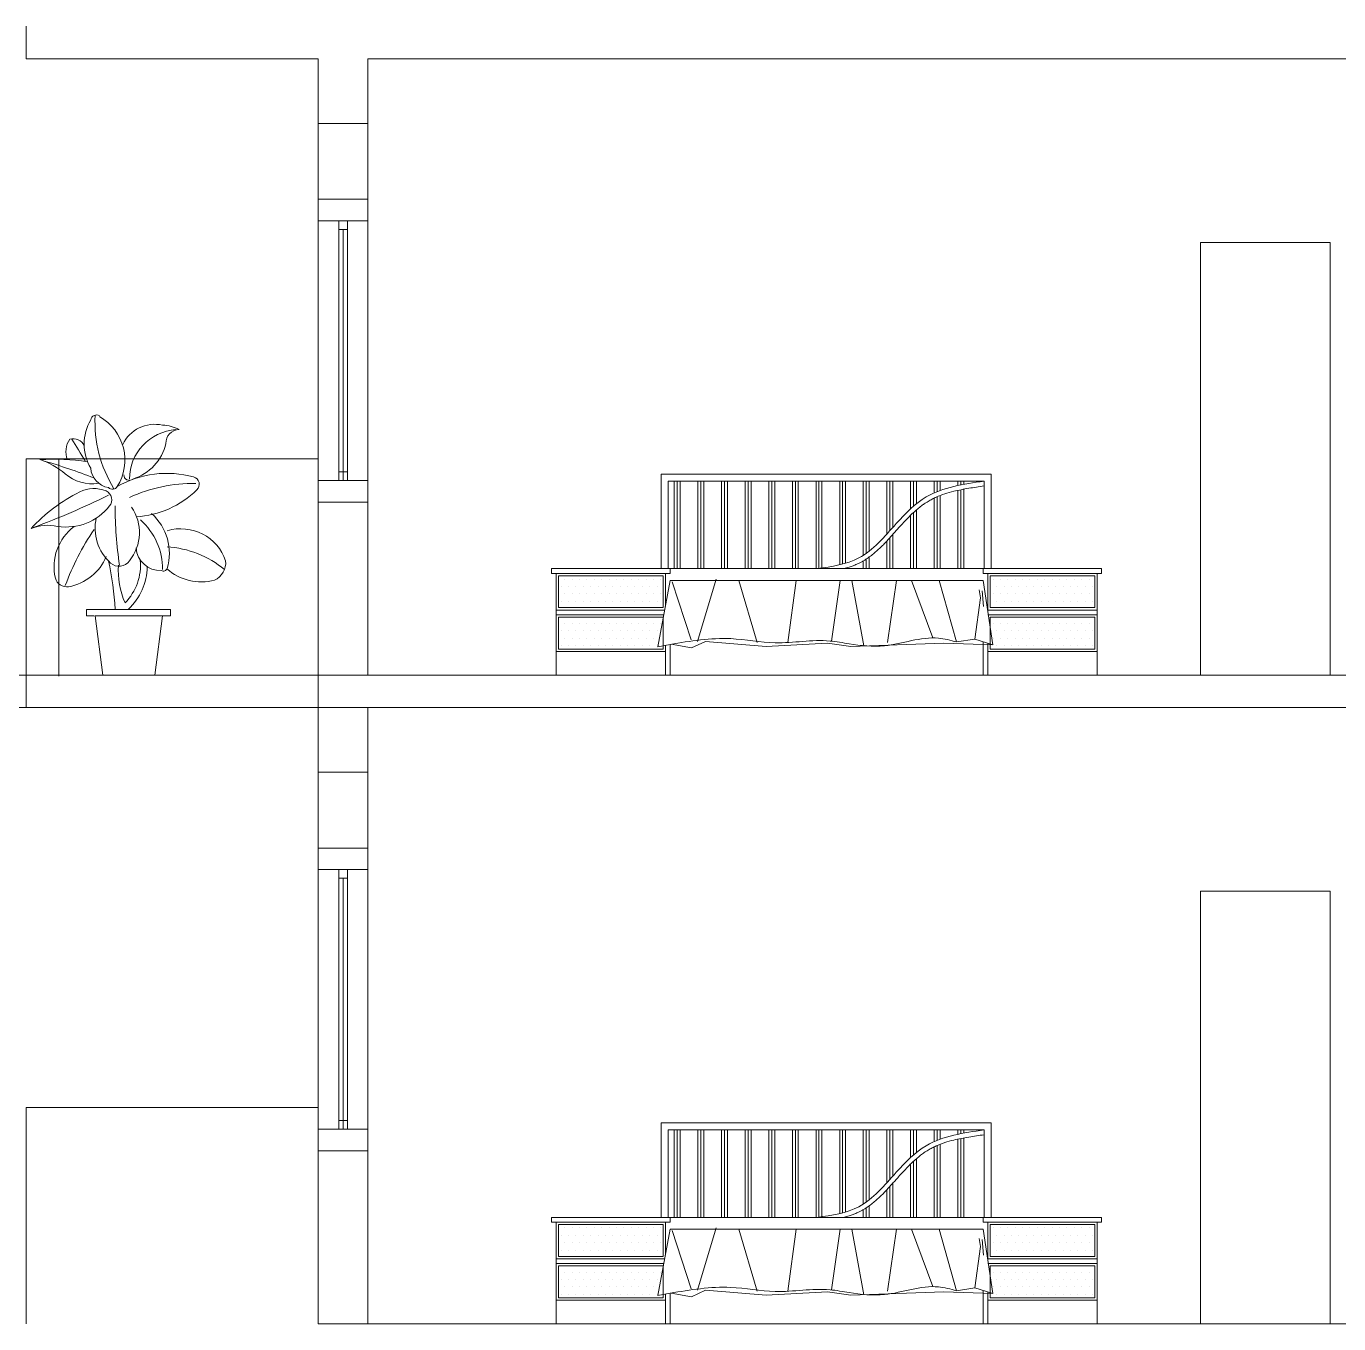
# Model space of a CAD drawing. Header units: inches. Extents: x 1090 to 1325, y 2 to 154.
# Drawn here: x 1165.01 to 1171.08, y 114.43 to 120.43 of the extents above; entities that cross this region are included whole.
import ezdxf

# ---------------------------------------------------------------- set-up
doc = ezdxf.new("R2010")
doc.units = ezdxf.units.IN
doc.header["$MEASUREMENT"] = 0
for name, color, linetype, lineweight in [('elev 1', 252, 'Continuous', 9), ('FUR', 250, 'Continuous', 9), ('walls', 250, 'Continuous', 18)]:
    doc.layers.add(name, color=color, linetype=linetype, lineweight=lineweight)
doc.layers.add('TREE', color=104, linetype='Continuous', lineweight=5, transparency=0.2)

# ---------------------------------------------------------------- blocks, each defined once
blk = doc.blocks.new('TS_TX4JCRY69AQAJP9D')
for points in [[(-6.53, 58.31, -0.41684), (-2.64, 42.51, -0.481912), (-4.59, 42.26, -0.342247), (-8.48, 46.64, -0.26696), (-8.48, 57.58, -0.497125), (-6.53, 58.56, -0.195283)], [(-1.42, 51.99, -0.36006), (7.34, 56.37, -0.113892), (10.99, 55.39, 0.422729), (8.07, 52.23, -0.268696), (0.77, 44.21, -0.687609), (-1.18, 45.18, -0.377384)], [(-9.94, 51.75, 0.381959), (-13.1, 53.21, 0.249129), (-13.59, 48.59, 0.62049)], [(-9.21, 48.1, 0.05535), (-19.67, 48.59, -0.08881), (-14.08, 45.42, 0.23543), (-6.78, 43.24, -1.125631)], [(-2.64, 42.51, -0.205137), (14.15, 44.69, -0.579639), (14.88, 41.78, -0.186386), (1.5, 35.7, 301.207595)], [(-5.07, 41.53, 0.218407), (-10.91, 41.29, 0.09322), (-21.62, 33.02, -0.162179), (-15.78, 33.51, 0.274354), (-4.34, 38.13, 0.46016), (-5.07, 41.53, 4.904044)], [(-7.26, 35.45, 0.266089), (-4.1, 25.24, 0.463079), (0.04, 25.73, 0.320357), (0.52, 37.89, -1.850789)], [(4.9, 36.43, -0.288425), (8.31, 24.02, -0.481191), (7.09, 23.54, -0.408348), (1.5, 28.64, -1.958987)], [(-12.13, 33.51, 0.289091), (-16.27, 21.84, 0.399896), (-13.35, 19.89, 0.255788), (-5.07, 26.7, 0.594079)], [(8.31, 32.54, -0.409266), (21.21, 25.73, -0.302318), (18.77, 21.35, -0.251187), (8.27, 23.91)], [(-4.6, 25.74, -0.042073), (-3.13, 14.78, 0.917888)], [(-2.4, 24.75, 0.10656), (-0.94, 16.24, 0.21569), (2.43, 25.89, -5.600516)], [(-0.21, 14.78, 0.198356), (3.97, 24.39, -2.314974)]]:
    blk.add_lwpolyline(points, format="xyb")
for points in [[(-7.75, 13.32), (-9.45, 13.32), (-9.45, 14.78), (7.34, 14.78)], [(7.34, 13.32), (9.04, 13.32), (9.04, 14.78), (-7.75, 14.78)], [(4.17, -0.05), (-5.8, -0.05), (-7.51, 13.32), (7.34, 13.32)], [(-4.34, -0.05), (5.63, -0.05), (7.34, 13.32), (-7.51, 13.32)]]:
    blk.add_lwpolyline(points)
for centre, radius, start, end in [((21.43, 57.01), 28.98, 176.9428, 211.1469), ((11.25, 44.22), 11.21, 95.0843, 180.0844), ((-2687067.84, -1613212.16), 3134149.15, 30.97983396, 30.97993766), ((-56.17, -76.79), 130.55, 68.231, 73.4336), ((-78.79, 186.44), 163.67, 290.6255, 296.9594), ((14.26, 9.69), 33.54, 89.3518, 115.0833), ((93.07, 38.41), 96.2, 180.1654, 188.1592), ((-7.75, 23.87), 15.09, 359.6677, 47.3562), ((38.19, 1.89), 55.36, 146.0833, 160.7574), ((6.97, 7.35), 21.58, 49.595, 86.4481)]:
    blk.add_arc(centre, radius, start, end)

msp = doc.modelspace()

# ---------------------------------------------------------------- linework, layer by layer
at = {"layer": 'elev 1'}
for p, q in [((1165.0071, 117.4262), (1165.0071, 118.4262)), ((1165.0071, 118.4262), (1166.3571, 118.4262)), ((1165.0071, 117.4262), (1159.7121, 117.4262)), ((1159.7121, 117.2762), (1165.0071, 117.2762)), ((1165.0071, 114.4262), (1165.0071, 115.4262)), ((1165.0071, 115.4262), (1166.3571, 115.4262))]:
    msp.add_line(p, q, dxfattribs=at)
at = {"layer": 'FUR'}
for p, q in [((1166.4521, 119.5262), (1166.4521, 118.3262)), ((1166.4921, 119.5262), (1166.4521, 119.5262)), ((1166.4521, 119.5262), (1166.4521, 119.4862)), ((1166.4921, 119.5262), (1166.4921, 118.3262)), ((1166.4921, 119.4862), (1166.4921, 119.5262)), ((1166.4521, 119.4862), (1166.4921, 119.4862)), ((1166.4721, 119.4862), (1166.4721, 118.3262)), ((1170.4371, 117.4262), (1170.4371, 119.4262)), ((1170.4371, 119.4262), (1171.0371, 119.4262)), ((1171.0371, 119.4262), (1171.0371, 117.4262)), ((1166.4921, 118.3662), (1166.4521, 118.3662)), ((1166.4521, 118.3662), (1166.4521, 118.3262)), ((1166.4921, 118.3262), (1166.4921, 118.3662)), ((1166.4521, 118.3262), (1166.4921, 118.3262)), ((1169.4693, 118.3551), (1167.9438, 118.3551)), ((1167.9438, 117.918), (1167.9438, 118.3551)), ((1169.4365, 118.3223), (1167.9766, 118.3223)), ((1167.9766, 117.918), (1167.9766, 118.3223)), ((1168.0041, 117.918), (1168.0041, 118.3223)), ((1168.0178, 117.918), (1168.0178, 118.3223)), ((1168.0314, 117.918), (1168.0314, 118.3223)), ((1168.1134, 117.918), (1168.1134, 118.3223)), ((1168.127, 117.918), (1168.127, 118.3223)), ((1168.1407, 117.918), (1168.1407, 118.3223)), ((1168.2227, 117.918), (1168.2227, 118.3223)), ((1168.2363, 117.918), (1168.2363, 118.3223)), ((1168.25, 117.918), (1168.25, 118.3223)), ((1168.3319, 117.918), (1168.3319, 118.3223)), ((1168.3456, 117.918), (1168.3456, 118.3223)), ((1168.3593, 117.918), (1168.3593, 118.3223)), ((1168.4412, 117.918), (1168.4412, 118.3223)), ((1168.4549, 117.918), (1168.4549, 118.3223)), ((1168.4685, 117.918), (1168.4685, 118.3223)), ((1168.5505, 117.918), (1168.5505, 118.3223)), ((1168.5642, 117.918), (1168.5642, 118.3223)), ((1168.5778, 117.918), (1168.5778, 118.3223)), ((1168.6598, 117.918), (1168.6598, 118.3223)), ((1168.6734, 117.918), (1168.6734, 118.3223)), ((1168.6871, 117.918), (1168.6871, 118.3223)), ((1168.7691, 117.936), (1168.7691, 118.3223)), ((1168.7827, 117.9394), (1168.7827, 118.3223)), ((1168.7964, 117.9432), (1168.7964, 118.3223)), ((1168.8783, 117.9796), (1168.8783, 118.3223)), ((1168.892, 117.9889), (1168.892, 118.3223)), ((1168.9056, 117.9991), (1168.9056, 118.3223)), ((1168.9876, 118.0785), (1168.9876, 118.3223)), ((1169.0013, 118.0937), (1169.0013, 118.3223)), ((1169.0149, 118.109), (1169.0149, 118.3223)), ((1169.0969, 118.1946), (1169.0969, 118.3223)), ((1169.1105, 118.2068), (1169.1105, 118.3223)), ((1169.1242, 118.2181), (1169.1242, 118.3223)), ((1169.2062, 118.2684), (1169.2062, 118.3223)), ((1169.2198, 118.2742), (1169.2198, 118.3223)), ((1169.2335, 118.2794), (1169.2335, 118.3223)), ((1169.3154, 118.3023), (1169.3154, 118.3223)), ((1169.3291, 118.3051), (1169.3291, 118.3223)), ((1169.3428, 118.3077), (1169.3428, 118.3223)), ((1169.4365, 117.918), (1169.4365, 118.3223)), ((1169.4693, 117.918), (1169.4693, 118.3551)), ((1169.2062, 117.918), (1169.2062, 118.2444)), ((1169.2198, 117.918), (1169.2198, 118.2506)), ((1169.2335, 117.918), (1169.2335, 118.2561)), ((1169.3154, 117.918), (1169.3154, 118.2799)), ((1169.3291, 117.918), (1169.3291, 118.2828)), ((1169.3428, 117.918), (1169.3428, 118.2854)), ((1169.1242, 117.918), (1169.1242, 118.1897)), ((1169.0969, 117.918), (1169.0969, 118.1645)), ((1169.1105, 117.918), (1169.1105, 118.1775)), ((1169.0149, 117.918), (1169.0149, 118.0762)), ((1168.9876, 117.918), (1168.9876, 118.0462)), ((1169.0013, 117.918), (1169.0013, 118.061)), ((1168.8783, 117.918), (1168.8783, 117.954)), ((1168.892, 117.918), (1168.892, 117.9624)), ((1168.9056, 117.918), (1168.9056, 117.9718)), ((1167.9848, 117.918), (1167.4357, 117.918)), ((1167.4357, 117.918), (1167.9849, 117.918)), ((1167.4357, 117.918), (1167.4357, 117.8961)), ((1167.9848, 117.8961), (1167.4357, 117.8961)), ((1167.4576, 117.8961), (1167.4576, 117.4262)), ((1167.4685, 117.7376), (1167.4685, 117.8852)), ((1167.4685, 117.8852), (1167.952, 117.8852)), ((1167.6422, 117.918), (1167.8463, 117.918)), ((1167.952, 117.8852), (1167.952, 117.7376)), ((1167.963, 117.8961), (1167.963, 117.7437)), ((1169.4328, 117.918), (1167.9766, 117.918)), ((1167.9848, 117.918), (1167.9848, 117.8961)), ((1168.7964, 117.918), (1168.7964, 117.9204)), ((1169.4328, 117.918), (1169.9792, 117.918)), ((1169.9792, 117.918), (1169.4328, 117.918)), ((1169.4328, 117.918), (1169.4328, 117.8961)), ((1169.9792, 117.8961), (1169.4328, 117.8961)), ((1169.4547, 117.8961), (1169.4547, 117.7176)), ((1169.4656, 117.7376), (1169.4656, 117.8852)), ((1169.4656, 117.8852), (1169.9491, 117.8852)), ((1169.6039, 117.918), (1169.8081, 117.918)), ((1169.9491, 117.8852), (1169.9491, 117.7376)), ((1169.9601, 117.8961), (1169.9601, 117.4262)), ((1169.9792, 117.918), (1169.9792, 117.8961)), ((1167.9849, 117.8633), (1167.9287, 117.5567)), ((1169.4328, 117.8633), (1167.9849, 117.8633)), ((1168.0817, 117.5883), (1167.9951, 117.8574)), ((1168.1976, 117.8693), (1168.1109, 117.5813)), ((1168.3877, 117.5771), (1168.3032, 117.8633)), ((1168.5681, 117.8633), (1168.5293, 117.5766)), ((1168.7719, 117.8633), (1168.7311, 117.5829)), ((1168.88, 117.5606), (1168.8251, 117.8633)), ((1168.9909, 117.5763), (1169.0315, 117.8633)), ((1169.1012, 117.8633), (1169.1994, 117.5977)), ((1169.3095, 117.579), (1169.2286, 117.8638)), ((1169.4135, 117.8199), (1169.4204, 117.783)), ((1169.4328, 117.8633), (1169.4774, 117.5657)), ((1169.4204, 117.783), (1169.3935, 117.5922)), ((1169.4343, 117.7437), (1169.4273, 117.8153)), ((1167.9598, 117.7267), (1167.4576, 117.7267)), ((1167.9558, 117.7049), (1167.4576, 117.7049)), ((1167.952, 117.7376), (1167.4685, 117.7376)), ((1169.9601, 117.7267), (1169.4547, 117.7267)), ((1169.9601, 117.7049), (1169.4547, 117.7049)), ((1169.9491, 117.7376), (1169.4656, 117.7376)), ((1167.4685, 117.5464), (1167.4685, 117.6939)), ((1167.4685, 117.6939), (1167.952, 117.6939)), ((1167.952, 117.6939), (1167.952, 117.5464)), ((1169.4656, 117.5464), (1169.4656, 117.6939)), ((1169.4656, 117.6939), (1169.9491, 117.6939)), ((1169.9491, 117.6939), (1169.9491, 117.5464)), ((1168.1483, 117.581), (1168.0837, 117.5512)), ((1168.4289, 117.5586), (1168.1483, 117.581)), ((1169.3935, 117.5922), (1169.3095, 117.579)), ((1169.4774, 117.5657), (1169.3935, 117.5922)), ((1169.4328, 117.5798), (1169.4328, 117.4262)), ((1169.4328, 117.5798), (1169.4328, 117.4262)), ((1169.4328, 117.5798), (1169.4328, 117.4262)), ((1167.963, 117.5355), (1167.4576, 117.5355)), ((1167.952, 117.5464), (1167.4685, 117.5464)), ((1167.9287, 117.5567), (1167.9849, 117.5674)), ((1167.963, 117.5632), (1167.963, 117.4262)), ((1167.9848, 117.5674), (1167.9848, 117.4262)), ((1167.9849, 117.5674), (1167.9849, 117.4262)), ((1167.9849, 117.5674), (1167.9849, 117.4262)), ((1168.0837, 117.5512), (1167.9902, 117.5683)), ((1168.712, 117.5735), (1168.4289, 117.5586)), ((1168.8213, 117.5586), (1168.712, 117.5735)), ((1169.2509, 117.5735), (1168.8213, 117.5586)), ((1169.4774, 117.5657), (1169.2509, 117.5735)), ((1169.4547, 117.5729), (1169.4547, 117.4262)), ((1169.9601, 117.5355), (1169.4547, 117.5355)), ((1169.9491, 117.5464), (1169.4656, 117.5464)), ((1166.4521, 116.5262), (1166.4521, 115.3262)), ((1166.4921, 116.5262), (1166.4521, 116.5262)), ((1166.4521, 116.5262), (1166.4521, 116.4862)), ((1166.4521, 116.4862), (1166.4921, 116.4862)), ((1166.4721, 116.4862), (1166.4721, 115.3262)), ((1166.4921, 116.5262), (1166.4921, 115.3262)), ((1166.4921, 116.4862), (1166.4921, 116.5262)), ((1170.4371, 114.4262), (1170.4371, 116.4262)), ((1170.4371, 116.4262), (1171.0371, 116.4262)), ((1171.0371, 116.4262), (1171.0371, 114.4262)), ((1166.4921, 115.3662), (1166.4521, 115.3662)), ((1166.4521, 115.3662), (1166.4521, 115.3262)), ((1166.4921, 115.3262), (1166.4921, 115.3662)), ((1169.4693, 115.3551), (1167.9438, 115.3551)), ((1167.9438, 114.918), (1167.9438, 115.3551)), ((1169.4693, 114.918), (1169.4693, 115.3551)), ((1166.4521, 115.3262), (1166.4921, 115.3262)), ((1169.4365, 115.3223), (1167.9766, 115.3223)), ((1167.9766, 114.918), (1167.9766, 115.3223)), ((1168.0041, 114.918), (1168.0041, 115.3223)), ((1168.0178, 114.918), (1168.0178, 115.3223)), ((1168.0314, 114.918), (1168.0314, 115.3223)), ((1168.1134, 114.918), (1168.1134, 115.3223)), ((1168.127, 114.918), (1168.127, 115.3223)), ((1168.1407, 114.918), (1168.1407, 115.3223)), ((1168.2227, 114.918), (1168.2227, 115.3223)), ((1168.2363, 114.918), (1168.2363, 115.3223)), ((1168.25, 114.918), (1168.25, 115.3223)), ((1168.3319, 114.918), (1168.3319, 115.3223)), ((1168.3456, 114.918), (1168.3456, 115.3223)), ((1168.3593, 114.918), (1168.3593, 115.3223)), ((1168.4412, 114.918), (1168.4412, 115.3223)), ((1168.4549, 114.918), (1168.4549, 115.3223)), ((1168.4685, 114.918), (1168.4685, 115.3223)), ((1168.5505, 114.918), (1168.5505, 115.3223)), ((1168.5642, 114.918), (1168.5642, 115.3223)), ((1168.5778, 114.918), (1168.5778, 115.3223)), ((1168.6598, 114.918), (1168.6598, 115.3223)), ((1168.6734, 114.918), (1168.6734, 115.3223)), ((1168.6871, 114.918), (1168.6871, 115.3223)), ((1168.7691, 114.936), (1168.7691, 115.3223)), ((1168.7827, 114.9394), (1168.7827, 115.3223)), ((1168.7964, 114.9432), (1168.7964, 115.3223)), ((1168.8783, 114.9796), (1168.8783, 115.3223)), ((1168.892, 114.9889), (1168.892, 115.3223)), ((1168.9056, 114.9991), (1168.9056, 115.3223)), ((1168.9876, 115.0785), (1168.9876, 115.3223)), ((1169.0013, 115.0937), (1169.0013, 115.3223)), ((1169.0149, 115.109), (1169.0149, 115.3223)), ((1169.0969, 115.1946), (1169.0969, 115.3223)), ((1169.1105, 115.2068), (1169.1105, 115.3223)), ((1169.1242, 115.2181), (1169.1242, 115.3223)), ((1169.2062, 115.2684), (1169.2062, 115.3223)), ((1169.2198, 115.2742), (1169.2198, 115.3223)), ((1169.2335, 115.2794), (1169.2335, 115.3223)), ((1169.3154, 115.3023), (1169.3154, 115.3223)), ((1169.3154, 114.918), (1169.3154, 115.2799)), ((1169.3291, 115.3051), (1169.3291, 115.3223)), ((1169.3291, 114.918), (1169.3291, 115.2828)), ((1169.3428, 115.3077), (1169.3428, 115.3223)), ((1169.3428, 114.918), (1169.3428, 115.2854)), ((1169.4365, 114.918), (1169.4365, 115.3223)), ((1169.2062, 114.918), (1169.2062, 115.2444)), ((1169.2198, 114.918), (1169.2198, 115.2506)), ((1169.2335, 114.918), (1169.2335, 115.2561)), ((1169.0969, 114.918), (1169.0969, 115.1645)), ((1169.1105, 114.918), (1169.1105, 115.1775)), ((1169.1242, 114.918), (1169.1242, 115.1897)), ((1168.9876, 114.918), (1168.9876, 115.0462)), ((1169.0013, 114.918), (1169.0013, 115.061)), ((1169.0149, 114.918), (1169.0149, 115.0762)), ((1168.9056, 114.918), (1168.9056, 114.9718)), ((1167.9848, 114.918), (1167.4357, 114.918)), ((1167.4357, 114.918), (1167.9849, 114.918)), ((1167.4357, 114.918), (1167.4357, 114.8961)), ((1167.6422, 114.918), (1167.8463, 114.918)), ((1169.4328, 114.918), (1167.9766, 114.918)), ((1167.9848, 114.918), (1167.9848, 114.8961)), ((1168.7964, 114.918), (1168.7964, 114.9204)), ((1168.8783, 114.918), (1168.8783, 114.954)), ((1168.892, 114.918), (1168.892, 114.9624)), ((1169.4328, 114.918), (1169.9792, 114.918)), ((1169.9792, 114.918), (1169.4328, 114.918)), ((1169.4328, 114.918), (1169.4328, 114.8961)), ((1169.6039, 114.918), (1169.8081, 114.918)), ((1169.9792, 114.918), (1169.9792, 114.8961)), ((1167.9848, 114.8961), (1167.4357, 114.8961)), ((1167.4576, 114.8961), (1167.4576, 114.4262)), ((1167.4685, 114.7376), (1167.4685, 114.8852)), ((1167.4685, 114.8852), (1167.952, 114.8852)), ((1167.9849, 114.8633), (1167.9287, 114.5567)), ((1167.952, 114.8852), (1167.952, 114.7376)), ((1167.963, 114.8961), (1167.963, 114.7437)), ((1169.4328, 114.8633), (1167.9849, 114.8633)), ((1168.0817, 114.5883), (1167.9951, 114.8574)), ((1168.1976, 114.8693), (1168.1109, 114.5813)), ((1168.3877, 114.5771), (1168.3032, 114.8633)), ((1168.5681, 114.8633), (1168.5293, 114.5766)), ((1168.7719, 114.8633), (1168.7311, 114.5829)), ((1168.88, 114.5606), (1168.8251, 114.8633)), ((1168.9909, 114.5763), (1169.0315, 114.8633)), ((1169.1012, 114.8633), (1169.1994, 114.5977)), ((1169.3095, 114.579), (1169.2286, 114.8638)), ((1169.9792, 114.8961), (1169.4328, 114.8961)), ((1169.4328, 114.8633), (1169.4774, 114.5657)), ((1169.4547, 114.8961), (1169.4547, 114.7176)), ((1169.4656, 114.7376), (1169.4656, 114.8852)), ((1169.4656, 114.8852), (1169.9491, 114.8852)), ((1169.9491, 114.8852), (1169.9491, 114.7376)), ((1169.9601, 114.8961), (1169.9601, 114.4262)), ((1169.4135, 114.8199), (1169.4204, 114.783)), ((1169.4343, 114.7437), (1169.4273, 114.8153)), ((1167.9598, 114.7267), (1167.4576, 114.7267)), ((1167.952, 114.7376), (1167.4685, 114.7376)), ((1169.4204, 114.783), (1169.3935, 114.5922)), ((1169.9601, 114.7267), (1169.4547, 114.7267)), ((1169.9491, 114.7376), (1169.4656, 114.7376)), ((1167.9558, 114.7049), (1167.4576, 114.7049)), ((1167.4685, 114.5464), (1167.4685, 114.6939)), ((1167.4685, 114.6939), (1167.952, 114.6939)), ((1167.952, 114.6939), (1167.952, 114.5464)), ((1169.9601, 114.7049), (1169.4547, 114.7049)), ((1169.4656, 114.5464), (1169.4656, 114.6939)), ((1169.4656, 114.6939), (1169.9491, 114.6939)), ((1169.9491, 114.6939), (1169.9491, 114.5464)), ((1167.952, 114.5464), (1167.4685, 114.5464)), ((1167.9287, 114.5567), (1167.9849, 114.5674)), ((1167.963, 114.5632), (1167.963, 114.4262)), ((1167.9848, 114.5674), (1167.9848, 114.4262)), ((1167.9849, 114.5674), (1167.9849, 114.4262)), ((1167.9849, 114.5674), (1167.9849, 114.4262)), ((1168.0837, 114.5512), (1167.9902, 114.5683)), ((1168.1483, 114.581), (1168.0837, 114.5512)), ((1168.4289, 114.5586), (1168.1483, 114.581)), ((1168.712, 114.5735), (1168.4289, 114.5586)), ((1168.8213, 114.5586), (1168.712, 114.5735)), ((1169.2509, 114.5735), (1168.8213, 114.5586)), ((1169.4774, 114.5657), (1169.2509, 114.5735)), ((1169.3935, 114.5922), (1169.3095, 114.579)), ((1169.4774, 114.5657), (1169.3935, 114.5922)), ((1169.4328, 114.5798), (1169.4328, 114.4262)), ((1169.4328, 114.5798), (1169.4328, 114.4262)), ((1169.4328, 114.5798), (1169.4328, 114.4262)), ((1169.4547, 114.5729), (1169.4547, 114.4262)), ((1169.9491, 114.5464), (1169.4656, 114.5464)), ((1167.963, 114.5355), (1167.4576, 114.5355)), ((1169.9601, 114.5355), (1169.4547, 114.5355))]:
    msp.add_line(p, q, dxfattribs=at)
at = {"layer": 'FUR', "linetype": 'Continuous'}
for p, q in [((1167.4807, 117.8352), (1167.4807, 117.8352)), ((1167.4978, 117.8694), (1167.4978, 117.8694)), ((1167.5149, 117.8352), (1167.5149, 117.8352)), ((1167.532, 117.8694), (1167.532, 117.8694)), ((1167.549, 117.8352), (1167.549, 117.8352)), ((1167.5661, 117.8694), (1167.5661, 117.8694)), ((1167.5832, 117.8352), (1167.5832, 117.8352)), ((1167.6003, 117.8694), (1167.6003, 117.8694)), ((1167.6173, 117.8352), (1167.6173, 117.8352)), ((1167.6344, 117.8694), (1167.6344, 117.8694)), ((1167.6515, 117.8352), (1167.6515, 117.8352)), ((1167.6686, 117.8694), (1167.6686, 117.8694)), ((1167.6856, 117.8352), (1167.6856, 117.8352)), ((1167.7027, 117.8694), (1167.7027, 117.8694)), ((1167.7198, 117.8352), (1167.7198, 117.8352)), ((1167.7369, 117.8694), (1167.7369, 117.8694)), ((1167.7539, 117.8352), (1167.7539, 117.8352)), ((1167.771, 117.8694), (1167.771, 117.8694)), ((1167.7881, 117.8352), (1167.7881, 117.8352)), ((1167.8052, 117.8694), (1167.8052, 117.8694)), ((1167.8222, 117.8352), (1167.8222, 117.8352)), ((1167.8393, 117.8694), (1167.8393, 117.8694)), ((1167.8564, 117.8352), (1167.8564, 117.8352)), ((1167.8735, 117.8694), (1167.8735, 117.8694)), ((1167.8905, 117.8352), (1167.8905, 117.8352)), ((1167.9076, 117.8694), (1167.9076, 117.8694)), ((1167.9247, 117.8352), (1167.9247, 117.8352)), ((1167.9418, 117.8694), (1167.9418, 117.8694)), ((1169.4785, 117.8694), (1169.4785, 117.8694)), ((1169.4955, 117.8352), (1169.4955, 117.8352)), ((1169.5126, 117.8694), (1169.5126, 117.8694)), ((1169.5297, 117.8352), (1169.5297, 117.8352)), ((1169.5468, 117.8694), (1169.5468, 117.8694)), ((1169.5638, 117.8352), (1169.5638, 117.8352)), ((1169.5809, 117.8694), (1169.5809, 117.8694)), ((1169.598, 117.8352), (1169.598, 117.8352)), ((1169.6151, 117.8694), (1169.6151, 117.8694)), ((1169.6321, 117.8352), (1169.6321, 117.8352)), ((1169.6492, 117.8694), (1169.6492, 117.8694)), ((1169.6663, 117.8352), (1169.6663, 117.8352)), ((1169.6834, 117.8694), (1169.6834, 117.8694)), ((1169.7004, 117.8352), (1169.7004, 117.8352)), ((1169.7175, 117.8694), (1169.7175, 117.8694)), ((1169.7346, 117.8352), (1169.7346, 117.8352)), ((1169.7517, 117.8694), (1169.7517, 117.8694)), ((1169.7687, 117.8352), (1169.7687, 117.8352)), ((1169.7858, 117.8694), (1169.7858, 117.8694)), ((1169.8029, 117.8352), (1169.8029, 117.8352)), ((1169.82, 117.8694), (1169.82, 117.8694)), ((1169.837, 117.8352), (1169.837, 117.8352)), ((1169.8541, 117.8694), (1169.8541, 117.8694)), ((1169.8712, 117.8352), (1169.8712, 117.8352)), ((1169.8883, 117.8694), (1169.8883, 117.8694)), ((1169.9053, 117.8352), (1169.9053, 117.8352)), ((1169.9224, 117.8694), (1169.9224, 117.8694)), ((1169.9395, 117.8352), (1169.9395, 117.8352)), ((1167.4807, 117.7669), (1167.4807, 117.7669)), ((1167.4978, 117.8011), (1167.4978, 117.8011)), ((1167.5149, 117.7669), (1167.5149, 117.7669)), ((1167.532, 117.8011), (1167.532, 117.8011)), ((1167.549, 117.7669), (1167.549, 117.7669)), ((1167.5661, 117.8011), (1167.5661, 117.8011)), ((1167.5832, 117.7669), (1167.5832, 117.7669)), ((1167.6003, 117.8011), (1167.6003, 117.8011)), ((1167.6173, 117.7669), (1167.6173, 117.7669)), ((1167.6344, 117.8011), (1167.6344, 117.8011)), ((1167.6515, 117.7669), (1167.6515, 117.7669)), ((1167.6686, 117.8011), (1167.6686, 117.8011)), ((1167.6856, 117.7669), (1167.6856, 117.7669)), ((1167.7027, 117.8011), (1167.7027, 117.8011)), ((1167.7198, 117.7669), (1167.7198, 117.7669)), ((1167.7369, 117.8011), (1167.7369, 117.8011)), ((1167.7539, 117.7669), (1167.7539, 117.7669)), ((1167.771, 117.8011), (1167.771, 117.8011)), ((1167.7881, 117.7669), (1167.7881, 117.7669)), ((1167.8052, 117.8011), (1167.8052, 117.8011)), ((1167.8222, 117.7669), (1167.8222, 117.7669)), ((1167.8393, 117.8011), (1167.8393, 117.8011)), ((1167.8564, 117.7669), (1167.8564, 117.7669)), ((1167.8735, 117.8011), (1167.8735, 117.8011)), ((1167.8905, 117.7669), (1167.8905, 117.7669)), ((1167.9076, 117.8011), (1167.9076, 117.8011)), ((1167.9247, 117.7669), (1167.9247, 117.7669)), ((1167.9418, 117.8011), (1167.9418, 117.8011)), ((1169.4785, 117.8011), (1169.4785, 117.8011)), ((1169.4955, 117.7669), (1169.4955, 117.7669)), ((1169.5126, 117.8011), (1169.5126, 117.8011)), ((1169.5297, 117.7669), (1169.5297, 117.7669)), ((1169.5468, 117.8011), (1169.5468, 117.8011)), ((1169.5638, 117.7669), (1169.5638, 117.7669)), ((1169.5809, 117.8011), (1169.5809, 117.8011)), ((1169.598, 117.7669), (1169.598, 117.7669)), ((1169.6151, 117.8011), (1169.6151, 117.8011)), ((1169.6321, 117.7669), (1169.6321, 117.7669)), ((1169.6492, 117.8011), (1169.6492, 117.8011)), ((1169.6663, 117.7669), (1169.6663, 117.7669)), ((1169.6834, 117.8011), (1169.6834, 117.8011)), ((1169.7004, 117.7669), (1169.7004, 117.7669)), ((1169.7175, 117.8011), (1169.7175, 117.8011)), ((1169.7346, 117.7669), (1169.7346, 117.7669)), ((1169.7517, 117.8011), (1169.7517, 117.8011)), ((1169.7687, 117.7669), (1169.7687, 117.7669)), ((1169.7858, 117.8011), (1169.7858, 117.8011)), ((1169.8029, 117.7669), (1169.8029, 117.7669)), ((1169.82, 117.8011), (1169.82, 117.8011)), ((1169.837, 117.7669), (1169.837, 117.7669)), ((1169.8541, 117.8011), (1169.8541, 117.8011)), ((1169.8712, 117.7669), (1169.8712, 117.7669)), ((1169.8883, 117.8011), (1169.8883, 117.8011)), ((1169.9053, 117.7669), (1169.9053, 117.7669)), ((1169.9224, 117.8011), (1169.9224, 117.8011)), ((1169.9395, 117.7669), (1169.9395, 117.7669)), ((1167.4978, 117.6645), (1167.4978, 117.6645)), ((1167.532, 117.6645), (1167.532, 117.6645)), ((1167.5661, 117.6645), (1167.5661, 117.6645)), ((1167.6003, 117.6645), (1167.6003, 117.6645)), ((1167.6344, 117.6645), (1167.6344, 117.6645)), ((1167.6686, 117.6645), (1167.6686, 117.6645)), ((1167.7027, 117.6645), (1167.7027, 117.6645)), ((1167.7369, 117.6645), (1167.7369, 117.6645)), ((1167.771, 117.6645), (1167.771, 117.6645)), ((1167.8052, 117.6645), (1167.8052, 117.6645)), ((1167.8393, 117.6645), (1167.8393, 117.6645)), ((1167.8735, 117.6645), (1167.8735, 117.6645)), ((1167.9076, 117.6645), (1167.9076, 117.6645)), ((1167.9418, 117.6645), (1167.9418, 117.6645)), ((1169.4785, 117.6645), (1169.4785, 117.6645)), ((1169.5126, 117.6645), (1169.5126, 117.6645)), ((1169.5468, 117.6645), (1169.5468, 117.6645)), ((1169.5809, 117.6645), (1169.5809, 117.6645)), ((1169.6151, 117.6645), (1169.6151, 117.6645)), ((1169.6492, 117.6645), (1169.6492, 117.6645)), ((1169.6834, 117.6645), (1169.6834, 117.6645)), ((1169.7175, 117.6645), (1169.7175, 117.6645)), ((1169.7517, 117.6645), (1169.7517, 117.6645)), ((1169.7858, 117.6645), (1169.7858, 117.6645)), ((1169.82, 117.6645), (1169.82, 117.6645)), ((1169.8541, 117.6645), (1169.8541, 117.6645)), ((1169.8883, 117.6645), (1169.8883, 117.6645)), ((1169.9224, 117.6645), (1169.9224, 117.6645)), ((1167.4807, 117.6303), (1167.4807, 117.6303)), ((1167.4978, 117.5962), (1167.4978, 117.5962)), ((1167.5149, 117.6303), (1167.5149, 117.6303)), ((1167.532, 117.5962), (1167.532, 117.5962)), ((1167.549, 117.6303), (1167.549, 117.6303)), ((1167.5661, 117.5962), (1167.5661, 117.5962)), ((1167.5832, 117.6303), (1167.5832, 117.6303)), ((1167.6003, 117.5962), (1167.6003, 117.5962)), ((1167.6173, 117.6303), (1167.6173, 117.6303)), ((1167.6344, 117.5962), (1167.6344, 117.5962)), ((1167.6515, 117.6303), (1167.6515, 117.6303)), ((1167.6686, 117.5962), (1167.6686, 117.5962)), ((1167.6856, 117.6303), (1167.6856, 117.6303)), ((1167.7027, 117.5962), (1167.7027, 117.5962)), ((1167.7198, 117.6303), (1167.7198, 117.6303)), ((1167.7369, 117.5962), (1167.7369, 117.5962)), ((1167.7539, 117.6303), (1167.7539, 117.6303)), ((1167.771, 117.5962), (1167.771, 117.5962)), ((1167.7881, 117.6303), (1167.7881, 117.6303)), ((1167.8052, 117.5962), (1167.8052, 117.5962)), ((1167.8222, 117.6303), (1167.8222, 117.6303)), ((1167.8393, 117.5962), (1167.8393, 117.5962)), ((1167.8564, 117.6303), (1167.8564, 117.6303)), ((1167.8735, 117.5962), (1167.8735, 117.5962)), ((1167.8905, 117.6303), (1167.8905, 117.6303)), ((1167.9076, 117.5962), (1167.9076, 117.5962)), ((1167.9247, 117.6303), (1167.9247, 117.6303)), ((1169.4785, 117.5962), (1169.4785, 117.5962)), ((1169.4955, 117.6303), (1169.4955, 117.6303)), ((1169.5126, 117.5962), (1169.5126, 117.5962)), ((1169.5297, 117.6303), (1169.5297, 117.6303)), ((1169.5468, 117.5962), (1169.5468, 117.5962)), ((1169.5638, 117.6303), (1169.5638, 117.6303)), ((1169.5809, 117.5962), (1169.5809, 117.5962)), ((1169.598, 117.6303), (1169.598, 117.6303)), ((1169.6151, 117.5962), (1169.6151, 117.5962)), ((1169.6321, 117.6303), (1169.6321, 117.6303)), ((1169.6492, 117.5962), (1169.6492, 117.5962)), ((1169.6663, 117.6303), (1169.6663, 117.6303)), ((1169.6834, 117.5962), (1169.6834, 117.5962)), ((1169.7004, 117.6303), (1169.7004, 117.6303)), ((1169.7175, 117.5962), (1169.7175, 117.5962)), ((1169.7346, 117.6303), (1169.7346, 117.6303)), ((1169.7517, 117.5962), (1169.7517, 117.5962)), ((1169.7687, 117.6303), (1169.7687, 117.6303)), ((1169.7858, 117.5962), (1169.7858, 117.5962)), ((1169.8029, 117.6303), (1169.8029, 117.6303)), ((1169.82, 117.5962), (1169.82, 117.5962)), ((1169.837, 117.6303), (1169.837, 117.6303)), ((1169.8541, 117.5962), (1169.8541, 117.5962)), ((1169.8712, 117.6303), (1169.8712, 117.6303)), ((1169.8883, 117.5962), (1169.8883, 117.5962)), ((1169.9053, 117.6303), (1169.9053, 117.6303)), ((1169.9224, 117.5962), (1169.9224, 117.5962)), ((1169.9395, 117.6303), (1169.9395, 117.6303)), ((1167.4807, 117.562), (1167.4807, 117.562)), ((1167.5149, 117.562), (1167.5149, 117.562)), ((1167.549, 117.562), (1167.549, 117.562)), ((1167.5832, 117.562), (1167.5832, 117.562)), ((1167.6173, 117.562), (1167.6173, 117.562)), ((1167.6515, 117.562), (1167.6515, 117.562)), ((1167.6856, 117.562), (1167.6856, 117.562)), ((1167.7198, 117.562), (1167.7198, 117.562)), ((1167.7539, 117.562), (1167.7539, 117.562)), ((1167.7881, 117.562), (1167.7881, 117.562)), ((1167.8222, 117.562), (1167.8222, 117.562)), ((1167.8564, 117.562), (1167.8564, 117.562)), ((1167.8905, 117.562), (1167.8905, 117.562)), ((1167.9247, 117.562), (1167.9247, 117.562)), ((1169.4955, 117.562), (1169.4955, 117.562)), ((1169.5297, 117.562), (1169.5297, 117.562)), ((1169.5638, 117.562), (1169.5638, 117.562)), ((1169.598, 117.562), (1169.598, 117.562)), ((1169.6321, 117.562), (1169.6321, 117.562)), ((1169.6663, 117.562), (1169.6663, 117.562)), ((1169.7004, 117.562), (1169.7004, 117.562)), ((1169.7346, 117.562), (1169.7346, 117.562)), ((1169.7687, 117.562), (1169.7687, 117.562)), ((1169.8029, 117.562), (1169.8029, 117.562)), ((1169.837, 117.562), (1169.837, 117.562)), ((1169.8712, 117.562), (1169.8712, 117.562)), ((1169.9053, 117.562), (1169.9053, 117.562)), ((1169.9395, 117.562), (1169.9395, 117.562)), ((1167.4978, 114.8694), (1167.4978, 114.8694)), ((1167.532, 114.8694), (1167.532, 114.8694)), ((1167.5661, 114.8694), (1167.5661, 114.8694)), ((1167.6003, 114.8694), (1167.6003, 114.8694)), ((1167.6344, 114.8694), (1167.6344, 114.8694)), ((1167.6686, 114.8694), (1167.6686, 114.8694)), ((1167.7027, 114.8694), (1167.7027, 114.8694)), ((1167.7369, 114.8694), (1167.7369, 114.8694)), ((1167.771, 114.8694), (1167.771, 114.8694)), ((1167.8052, 114.8694), (1167.8052, 114.8694)), ((1167.8393, 114.8694), (1167.8393, 114.8694)), ((1167.8735, 114.8694), (1167.8735, 114.8694)), ((1167.9076, 114.8694), (1167.9076, 114.8694)), ((1167.9418, 114.8694), (1167.9418, 114.8694)), ((1169.4785, 114.8694), (1169.4785, 114.8694)), ((1169.5126, 114.8694), (1169.5126, 114.8694)), ((1169.5468, 114.8694), (1169.5468, 114.8694)), ((1169.5809, 114.8694), (1169.5809, 114.8694)), ((1169.6151, 114.8694), (1169.6151, 114.8694)), ((1169.6492, 114.8694), (1169.6492, 114.8694)), ((1169.6834, 114.8694), (1169.6834, 114.8694)), ((1169.7175, 114.8694), (1169.7175, 114.8694)), ((1169.7517, 114.8694), (1169.7517, 114.8694)), ((1169.7858, 114.8694), (1169.7858, 114.8694)), ((1169.82, 114.8694), (1169.82, 114.8694)), ((1169.8541, 114.8694), (1169.8541, 114.8694)), ((1169.8883, 114.8694), (1169.8883, 114.8694)), ((1169.9224, 114.8694), (1169.9224, 114.8694)), ((1167.4807, 114.8352), (1167.4807, 114.8352)), ((1167.4978, 114.8011), (1167.4978, 114.8011)), ((1167.5149, 114.8352), (1167.5149, 114.8352)), ((1167.532, 114.8011), (1167.532, 114.8011)), ((1167.549, 114.8352), (1167.549, 114.8352)), ((1167.5661, 114.8011), (1167.5661, 114.8011)), ((1167.5832, 114.8352), (1167.5832, 114.8352)), ((1167.6003, 114.8011), (1167.6003, 114.8011)), ((1167.6173, 114.8352), (1167.6173, 114.8352)), ((1167.6344, 114.8011), (1167.6344, 114.8011)), ((1167.6515, 114.8352), (1167.6515, 114.8352)), ((1167.6686, 114.8011), (1167.6686, 114.8011)), ((1167.6856, 114.8352), (1167.6856, 114.8352)), ((1167.7027, 114.8011), (1167.7027, 114.8011)), ((1167.7198, 114.8352), (1167.7198, 114.8352)), ((1167.7369, 114.8011), (1167.7369, 114.8011)), ((1167.7539, 114.8352), (1167.7539, 114.8352)), ((1167.771, 114.8011), (1167.771, 114.8011)), ((1167.7881, 114.8352), (1167.7881, 114.8352)), ((1167.8052, 114.8011), (1167.8052, 114.8011)), ((1167.8222, 114.8352), (1167.8222, 114.8352)), ((1167.8393, 114.8011), (1167.8393, 114.8011)), ((1167.8564, 114.8352), (1167.8564, 114.8352)), ((1167.8735, 114.8011), (1167.8735, 114.8011)), ((1167.8905, 114.8352), (1167.8905, 114.8352)), ((1167.9076, 114.8011), (1167.9076, 114.8011)), ((1167.9247, 114.8352), (1167.9247, 114.8352)), ((1167.9418, 114.8011), (1167.9418, 114.8011)), ((1169.4785, 114.8011), (1169.4785, 114.8011)), ((1169.4955, 114.8352), (1169.4955, 114.8352)), ((1169.5126, 114.8011), (1169.5126, 114.8011)), ((1169.5297, 114.8352), (1169.5297, 114.8352)), ((1169.5468, 114.8011), (1169.5468, 114.8011)), ((1169.5638, 114.8352), (1169.5638, 114.8352)), ((1169.5809, 114.8011), (1169.5809, 114.8011)), ((1169.598, 114.8352), (1169.598, 114.8352)), ((1169.6151, 114.8011), (1169.6151, 114.8011)), ((1169.6321, 114.8352), (1169.6321, 114.8352)), ((1169.6492, 114.8011), (1169.6492, 114.8011)), ((1169.6663, 114.8352), (1169.6663, 114.8352)), ((1169.6834, 114.8011), (1169.6834, 114.8011)), ((1169.7004, 114.8352), (1169.7004, 114.8352)), ((1169.7175, 114.8011), (1169.7175, 114.8011)), ((1169.7346, 114.8352), (1169.7346, 114.8352)), ((1169.7517, 114.8011), (1169.7517, 114.8011)), ((1169.7687, 114.8352), (1169.7687, 114.8352)), ((1169.7858, 114.8011), (1169.7858, 114.8011)), ((1169.8029, 114.8352), (1169.8029, 114.8352)), ((1169.82, 114.8011), (1169.82, 114.8011)), ((1169.837, 114.8352), (1169.837, 114.8352)), ((1169.8541, 114.8011), (1169.8541, 114.8011)), ((1169.8712, 114.8352), (1169.8712, 114.8352)), ((1169.8883, 114.8011), (1169.8883, 114.8011)), ((1169.9053, 114.8352), (1169.9053, 114.8352)), ((1169.9224, 114.8011), (1169.9224, 114.8011)), ((1169.9395, 114.8352), (1169.9395, 114.8352)), ((1167.4807, 114.7669), (1167.4807, 114.7669)), ((1167.5149, 114.7669), (1167.5149, 114.7669)), ((1167.549, 114.7669), (1167.549, 114.7669)), ((1167.5832, 114.7669), (1167.5832, 114.7669)), ((1167.6173, 114.7669), (1167.6173, 114.7669)), ((1167.6515, 114.7669), (1167.6515, 114.7669)), ((1167.6856, 114.7669), (1167.6856, 114.7669)), ((1167.7198, 114.7669), (1167.7198, 114.7669)), ((1167.7539, 114.7669), (1167.7539, 114.7669)), ((1167.7881, 114.7669), (1167.7881, 114.7669)), ((1167.8222, 114.7669), (1167.8222, 114.7669)), ((1167.8564, 114.7669), (1167.8564, 114.7669)), ((1167.8905, 114.7669), (1167.8905, 114.7669)), ((1167.9247, 114.7669), (1167.9247, 114.7669)), ((1169.4955, 114.7669), (1169.4955, 114.7669)), ((1169.5297, 114.7669), (1169.5297, 114.7669)), ((1169.5638, 114.7669), (1169.5638, 114.7669)), ((1169.598, 114.7669), (1169.598, 114.7669)), ((1169.6321, 114.7669), (1169.6321, 114.7669)), ((1169.6663, 114.7669), (1169.6663, 114.7669)), ((1169.7004, 114.7669), (1169.7004, 114.7669)), ((1169.7346, 114.7669), (1169.7346, 114.7669)), ((1169.7687, 114.7669), (1169.7687, 114.7669)), ((1169.8029, 114.7669), (1169.8029, 114.7669)), ((1169.837, 114.7669), (1169.837, 114.7669)), ((1169.8712, 114.7669), (1169.8712, 114.7669)), ((1169.9053, 114.7669), (1169.9053, 114.7669)), ((1169.9395, 114.7669), (1169.9395, 114.7669)), ((1167.4978, 114.6645), (1167.4978, 114.6645)), ((1167.532, 114.6645), (1167.532, 114.6645)), ((1167.5661, 114.6645), (1167.5661, 114.6645)), ((1167.6003, 114.6645), (1167.6003, 114.6645)), ((1167.6344, 114.6645), (1167.6344, 114.6645)), ((1167.6686, 114.6645), (1167.6686, 114.6645)), ((1167.7027, 114.6645), (1167.7027, 114.6645)), ((1167.7369, 114.6645), (1167.7369, 114.6645)), ((1167.771, 114.6645), (1167.771, 114.6645)), ((1167.8052, 114.6645), (1167.8052, 114.6645)), ((1167.8393, 114.6645), (1167.8393, 114.6645)), ((1167.8735, 114.6645), (1167.8735, 114.6645)), ((1167.9076, 114.6645), (1167.9076, 114.6645)), ((1167.9418, 114.6645), (1167.9418, 114.6645)), ((1169.4785, 114.6645), (1169.4785, 114.6645)), ((1169.5126, 114.6645), (1169.5126, 114.6645)), ((1169.5468, 114.6645), (1169.5468, 114.6645)), ((1169.5809, 114.6645), (1169.5809, 114.6645)), ((1169.6151, 114.6645), (1169.6151, 114.6645)), ((1169.6492, 114.6645), (1169.6492, 114.6645)), ((1169.6834, 114.6645), (1169.6834, 114.6645)), ((1169.7175, 114.6645), (1169.7175, 114.6645)), ((1169.7517, 114.6645), (1169.7517, 114.6645)), ((1169.7858, 114.6645), (1169.7858, 114.6645)), ((1169.82, 114.6645), (1169.82, 114.6645)), ((1169.8541, 114.6645), (1169.8541, 114.6645)), ((1169.8883, 114.6645), (1169.8883, 114.6645)), ((1169.9224, 114.6645), (1169.9224, 114.6645)), ((1167.4807, 114.6303), (1167.4807, 114.6303)), ((1167.5149, 114.6303), (1167.5149, 114.6303)), ((1167.549, 114.6303), (1167.549, 114.6303)), ((1167.5832, 114.6303), (1167.5832, 114.6303)), ((1167.6173, 114.6303), (1167.6173, 114.6303)), ((1167.6515, 114.6303), (1167.6515, 114.6303)), ((1167.6856, 114.6303), (1167.6856, 114.6303)), ((1167.7198, 114.6303), (1167.7198, 114.6303)), ((1167.7539, 114.6303), (1167.7539, 114.6303)), ((1167.7881, 114.6303), (1167.7881, 114.6303)), ((1167.8222, 114.6303), (1167.8222, 114.6303)), ((1167.8564, 114.6303), (1167.8564, 114.6303)), ((1167.8905, 114.6303), (1167.8905, 114.6303)), ((1167.9247, 114.6303), (1167.9247, 114.6303)), ((1169.4955, 114.6303), (1169.4955, 114.6303)), ((1169.5297, 114.6303), (1169.5297, 114.6303)), ((1169.5638, 114.6303), (1169.5638, 114.6303)), ((1169.598, 114.6303), (1169.598, 114.6303)), ((1169.6321, 114.6303), (1169.6321, 114.6303)), ((1169.6663, 114.6303), (1169.6663, 114.6303)), ((1169.7004, 114.6303), (1169.7004, 114.6303)), ((1169.7346, 114.6303), (1169.7346, 114.6303)), ((1169.7687, 114.6303), (1169.7687, 114.6303)), ((1169.8029, 114.6303), (1169.8029, 114.6303)), ((1169.837, 114.6303), (1169.837, 114.6303)), ((1169.8712, 114.6303), (1169.8712, 114.6303)), ((1169.9053, 114.6303), (1169.9053, 114.6303)), ((1169.9395, 114.6303), (1169.9395, 114.6303)), ((1167.4807, 114.562), (1167.4807, 114.562)), ((1167.4978, 114.5962), (1167.4978, 114.5962)), ((1167.5149, 114.562), (1167.5149, 114.562)), ((1167.532, 114.5962), (1167.532, 114.5962)), ((1167.549, 114.562), (1167.549, 114.562)), ((1167.5661, 114.5962), (1167.5661, 114.5962)), ((1167.5832, 114.562), (1167.5832, 114.562)), ((1167.6003, 114.5962), (1167.6003, 114.5962)), ((1167.6173, 114.562), (1167.6173, 114.562)), ((1167.6344, 114.5962), (1167.6344, 114.5962)), ((1167.6515, 114.562), (1167.6515, 114.562)), ((1167.6686, 114.5962), (1167.6686, 114.5962)), ((1167.6856, 114.562), (1167.6856, 114.562)), ((1167.7027, 114.5962), (1167.7027, 114.5962)), ((1167.7198, 114.562), (1167.7198, 114.562)), ((1167.7369, 114.5962), (1167.7369, 114.5962)), ((1167.7539, 114.562), (1167.7539, 114.562)), ((1167.771, 114.5962), (1167.771, 114.5962)), ((1167.7881, 114.562), (1167.7881, 114.562)), ((1167.8052, 114.5962), (1167.8052, 114.5962)), ((1167.8222, 114.562), (1167.8222, 114.562)), ((1167.8393, 114.5962), (1167.8393, 114.5962)), ((1167.8564, 114.562), (1167.8564, 114.562)), ((1167.8735, 114.5962), (1167.8735, 114.5962)), ((1167.8905, 114.562), (1167.8905, 114.562)), ((1167.9076, 114.5962), (1167.9076, 114.5962)), ((1167.9247, 114.562), (1167.9247, 114.562)), ((1169.4785, 114.5962), (1169.4785, 114.5962)), ((1169.4955, 114.562), (1169.4955, 114.562)), ((1169.5126, 114.5962), (1169.5126, 114.5962)), ((1169.5297, 114.562), (1169.5297, 114.562)), ((1169.5468, 114.5962), (1169.5468, 114.5962)), ((1169.5638, 114.562), (1169.5638, 114.562)), ((1169.5809, 114.5962), (1169.5809, 114.5962)), ((1169.598, 114.562), (1169.598, 114.562)), ((1169.6151, 114.5962), (1169.6151, 114.5962)), ((1169.6321, 114.562), (1169.6321, 114.562)), ((1169.6492, 114.5962), (1169.6492, 114.5962)), ((1169.6663, 114.562), (1169.6663, 114.562)), ((1169.6834, 114.5962), (1169.6834, 114.5962)), ((1169.7004, 114.562), (1169.7004, 114.562)), ((1169.7175, 114.5962), (1169.7175, 114.5962)), ((1169.7346, 114.562), (1169.7346, 114.562)), ((1169.7517, 114.5962), (1169.7517, 114.5962)), ((1169.7687, 114.562), (1169.7687, 114.562)), ((1169.7858, 114.5962), (1169.7858, 114.5962)), ((1169.8029, 114.562), (1169.8029, 114.562)), ((1169.82, 114.5962), (1169.82, 114.5962)), ((1169.837, 114.562), (1169.837, 114.562)), ((1169.8541, 114.5962), (1169.8541, 114.5962)), ((1169.8712, 114.562), (1169.8712, 114.562)), ((1169.8883, 114.5962), (1169.8883, 114.5962)), ((1169.9053, 114.562), (1169.9053, 114.562)), ((1169.9224, 114.5962), (1169.9224, 114.5962)), ((1169.9395, 114.562), (1169.9395, 114.562))]:
    msp.add_line(p, q, dxfattribs=at)
at = {"layer": 'FUR'}
for points, knots in [([(1168.6653, 117.918), (1168.7329, 117.9277), (1168.8808, 117.9491), (1169.0173, 118.1166), (1169.1833, 118.2862), (1169.3417, 118.3088), (1169.4365, 118.3223)], [0, 0, 0, 0, 0.1982273, 0.4334269, 0.6191016, 0.8958814, 0.8958814, 0.8958814, 0.8958814]), ([(1168.7872, 117.918), (1168.8048, 117.9225), (1168.822, 117.928), (1168.8448, 117.9372), (1168.8507, 117.9398), (1168.8605, 117.9444), (1168.8643, 117.9463), (1168.872, 117.9504), (1168.8757, 117.9525), (1168.8869, 117.959), (1168.8941, 117.9637), (1168.9146, 117.9779), (1168.9274, 117.9882), (1168.952, 118.01), (1168.9638, 118.0215), (1168.9868, 118.0451), (1168.9979, 118.0573), (1169.0199, 118.0817), (1169.0307, 118.0939), (1169.0475, 118.1127), (1169.0535, 118.1193), (1169.0655, 118.1323), (1169.0715, 118.1387), (1169.0896, 118.1575), (1169.1018, 118.1696), (1169.1268, 118.1922), (1169.1395, 118.2028), (1169.1577, 118.2161), (1169.1628, 118.2196), (1169.1713, 118.2252), (1169.1746, 118.2272), (1169.181, 118.2311), (1169.184, 118.2328), (1169.19, 118.2362), (1169.1931, 118.2378), (1169.2023, 118.2426), (1169.2086, 118.2456), (1169.2279, 118.2542), (1169.2411, 118.2592), (1169.2685, 118.2682), (1169.2826, 118.2721), (1169.3194, 118.2812), (1169.3426, 118.2856), (1169.3893, 118.2935), (1169.4128, 118.2968), (1169.4365, 118.3002)], [106.065128, 106.065128, 106.065128, 106.065128, 153.762664, 153.762664, 170.784031, 170.784031, 182.10195, 182.10195, 193.41987, 193.41987, 216.055708, 216.055708, 259.471686, 259.471686, 302.887663, 302.887663, 346.30364, 346.30364, 389.719617, 389.719617, 413.64469, 413.64469, 437.569763, 437.569763, 485.419909, 485.419909, 533.270054, 533.270054, 551.790738, 551.790738, 563.60358, 563.60358, 574.03723, 574.03723, 584.47088, 584.47088, 605.33818, 605.33818, 647.07278, 647.07278, 688.807381, 688.807381, 753.844059, 753.844059, 817.084312, 817.084312, 817.084312, 817.084312]), ([(1169.3095, 117.579), (1169.2815, 117.5865), (1169.1716, 117.6161), (1169.0062, 117.5473), (1168.8372, 117.5644), (1168.6707, 117.5971), (1168.486, 117.5594), (1168.2404, 117.6102), (1168.0784, 117.5831), (1167.9849, 117.5674)], [0, 0, 0, 0, 0.0858, 0.337369, 0.501113, 0.590481, 0.844506, 1.050733, 1.332441, 1.332441, 1.332441, 1.332441]), ([(1168.6653, 114.918), (1168.7329, 114.9277), (1168.8808, 114.9491), (1169.0173, 115.1166), (1169.1833, 115.2862), (1169.3417, 115.3088), (1169.4365, 115.3223)], [0, 0, 0, 0, 0.1982273, 0.4334269, 0.6191016, 0.8958814, 0.8958814, 0.8958814, 0.8958814]), ([(1168.7872, 114.918), (1168.8048, 114.9225), (1168.822, 114.928), (1168.8448, 114.9372), (1168.8507, 114.9398), (1168.8605, 114.9444), (1168.8643, 114.9463), (1168.872, 114.9504), (1168.8757, 114.9525), (1168.8869, 114.959), (1168.8941, 114.9637), (1168.9146, 114.9779), (1168.9274, 114.9882), (1168.952, 115.01), (1168.9638, 115.0215), (1168.9868, 115.0451), (1168.9979, 115.0573), (1169.0199, 115.0817), (1169.0307, 115.0939), (1169.0475, 115.1127), (1169.0535, 115.1193), (1169.0655, 115.1323), (1169.0715, 115.1387), (1169.0896, 115.1575), (1169.1018, 115.1696), (1169.1268, 115.1922), (1169.1395, 115.2028), (1169.1577, 115.2161), (1169.1628, 115.2196), (1169.1713, 115.2252), (1169.1746, 115.2272), (1169.181, 115.2311), (1169.184, 115.2328), (1169.19, 115.2362), (1169.1931, 115.2378), (1169.2023, 115.2426), (1169.2086, 115.2456), (1169.2279, 115.2542), (1169.2411, 115.2592), (1169.2685, 115.2682), (1169.2826, 115.2721), (1169.3194, 115.2812), (1169.3426, 115.2856), (1169.3893, 115.2935), (1169.4128, 115.2968), (1169.4365, 115.3002)], [106.065128, 106.065128, 106.065128, 106.065128, 153.762664, 153.762664, 170.784031, 170.784031, 182.10195, 182.10195, 193.41987, 193.41987, 216.055708, 216.055708, 259.471686, 259.471686, 302.887663, 302.887663, 346.30364, 346.30364, 389.719617, 389.719617, 413.64469, 413.64469, 437.569763, 437.569763, 485.419909, 485.419909, 533.270054, 533.270054, 551.790738, 551.790738, 563.60358, 563.60358, 574.03723, 574.03723, 584.47088, 584.47088, 605.33818, 605.33818, 647.07278, 647.07278, 688.807381, 688.807381, 753.844059, 753.844059, 817.084312, 817.084312, 817.084312, 817.084312]), ([(1169.3095, 114.579), (1169.2815, 114.5865), (1169.1716, 114.6161), (1169.0062, 114.5473), (1168.8372, 114.5644), (1168.6707, 114.5971), (1168.486, 114.5594), (1168.2404, 114.6102), (1168.0784, 114.5831), (1167.9849, 114.5674)], [0, 0, 0, 0, 0.0858, 0.337369, 0.501113, 0.590481, 0.844506, 1.050733, 1.332441, 1.332441, 1.332441, 1.332441])]:
    msp.add_open_spline(points, degree=3, knots=knots, dxfattribs=at)
at = {"layer": 'walls'}
for p, q in [((1165.0071, 120.4262), (1165.0071, 120.2762)), ((1165.0071, 120.2762), (1166.3571, 120.2762)), ((1166.3571, 120.2762), (1166.3571, 117.4262)), ((1166.5871, 120.2762), (1166.5871, 117.4262)), ((1171.1171, 120.2762), (1166.5871, 120.2762)), ((1166.3571, 119.9762), (1166.5871, 119.9762)), ((1166.5871, 119.6262), (1166.3571, 119.6262)), ((1166.5871, 119.5262), (1166.3571, 119.5262)), ((1165.0071, 117.2762), (1165.0071, 118.4262)), ((1165.1571, 118.4262), (1165.0071, 118.4262)), ((1165.1571, 118.4262), (1165.1571, 117.4208)), ((1166.3571, 118.3262), (1166.5871, 118.3262)), ((1166.3571, 118.2262), (1166.5871, 118.2262)), ((1175.8944, 117.4262), (1165.0071, 117.4262)), ((1166.3571, 117.4262), (1166.3571, 114.4262)), ((1166.5871, 117.2762), (1165.0071, 117.2762)), ((1166.5871, 117.2762), (1166.5871, 114.4262)), ((1171.1171, 117.2762), (1166.5871, 117.2762)), ((1166.3571, 116.9762), (1166.5871, 116.9762)), ((1166.5871, 116.6262), (1166.3571, 116.6262)), ((1166.5871, 116.5262), (1166.3571, 116.5262)), ((1166.3571, 115.3262), (1166.5871, 115.3262)), ((1166.3571, 115.2262), (1166.5871, 115.2262)), ((1177.2461, 114.4262), (1166.3571, 114.4262))]:
    msp.add_line(p, q, dxfattribs=at)

# ---------------------------------------------------------------- block references
at = {"layer": 'TREE', "xscale": 0.0210149276035744, "yscale": 0.0204757192096372, "zscale": 0.0015}
msp.add_blockref('TS_TX4JCRY69AQAJP9D', (1165.4836, 117.4272), dxfattribs=at)

doc.saveas('drawing.dxf')
